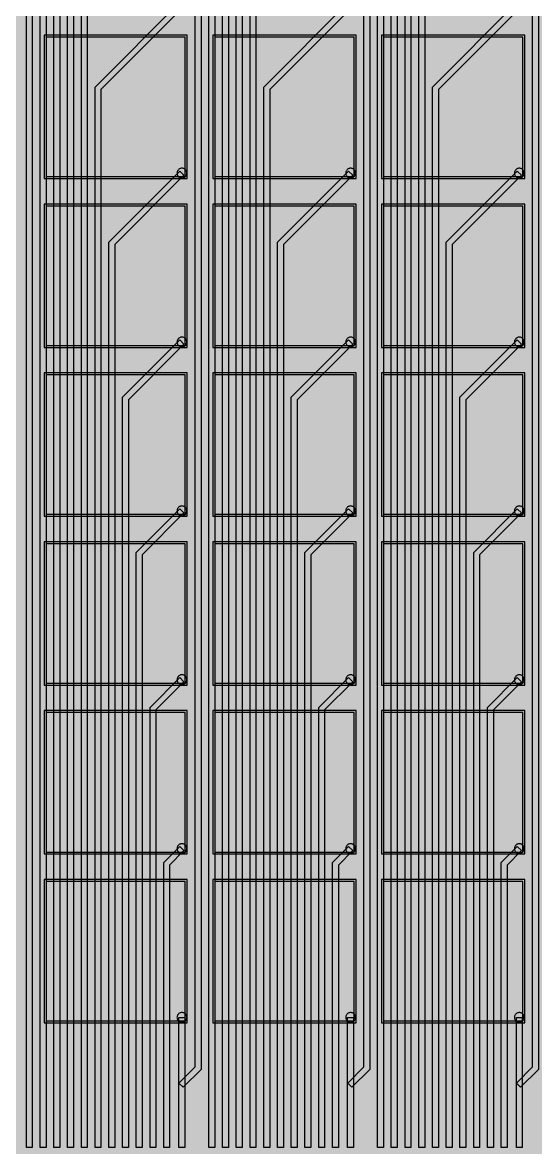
# Model space of a CAD drawing. Header units: metres. Extents: x -7220 to 10980, y -29667 to 1833.
# Drawn here: x 2999 to 3260, y 430 to 1003 of the extents above; entities that cross this region are included whole.
import ezdxf

# ---------------------------------------------------------------- set-up
doc = ezdxf.new("R2010")
doc.units = ezdxf.units.M
for name, color, linetype in [('Etching', 1, 'CONTINUOUS'), ('EtchingPad', 2, 'CONTINUOUS'), ('Metal1', 4, 'CONTINUOUS'), ('Metal2', 3, 'CONTINUOUS'), ('Polyimide', 7, 'CONTINUOUS')]:
    doc.layers.add(name, color=color, linetype=linetype)

msp = doc.modelspace()

# ---------------------------------------------------------------- hatches: boundary and pattern name
at = {"layer": 'Polyimide'}
msp.add_hatch(color=7, dxfattribs=at).paths.add_polyline_path([(4099.45, -13861.55), (4142.64, -14152.77), (4214.18, -14438.35), (4313.36, -14715.55), (4439.24, -14981.69), (4590.59, -15234.21), (4765.97, -15470.68), (4963.68, -15688.82), (5181.82, -15886.53), (5418.29, -16061.91), (5670.81, -16213.26), (5936.95, -16339.14), (6214.15, -16438.32), (6499.73, -16509.85), (6790.95, -16553.05), (7085, -16567.5), (9980.38, -16567.5), (10058.79, -16571.35), (10136.45, -16582.87), (10212.6, -16601.95), (10286.52, -16628.4), (10357.49, -16661.96), (10424.83, -16702.32), (10487.89, -16749.09), (10546.06, -16801.81), (10598.78, -16859.98), (10645.55, -16923.04), (10685.91, -16990.38), (10719.48, -17061.35), (10745.93, -17135.27), (10765, -17211.43), (10776.52, -17289.08), (10780.38, -17367.5), (10780.38, -21957.3), (10741.61, -22012.91), (10705.97, -22070.59), (10673.58, -22130.14), (10644.53, -22191.39), (10618.92, -22254.16), (10596.82, -22318.25), (10578.3, -22383.46), (10563.41, -22449.6), (10552.21, -22516.46), (10544.72, -22583.84), (10540.97, -22651.53), (10540.97, -22719.32), (10544.72, -22787.01), (10552.21, -22854.38), (10563.41, -22921.24), (10578.3, -22987.38), (10596.82, -23052.6), (10618.92, -23116.68), (10644.53, -23179.45), (10673.58, -23240.71), (10705.97, -23300.26), (10741.61, -23357.93), (10780.38, -23413.54), (10780.38, -28667.5), (10776.52, -28745.91), (10765, -28823.57), (10745.93, -28899.73), (10719.48, -28973.65), (10685.91, -29044.62), (10645.55, -29111.96), (10598.78, -29175.01), (10546.06, -29233.19), (10487.89, -29285.91), (10424.83, -29332.68), (10357.49, -29373.04), (10286.52, -29406.6), (10212.6, -29433.05), (10136.45, -29452.13), (10058.79, -29463.65), (9980.38, -29467.5), (-6219.63, -29467.5), (-6298.04, -29463.65), (-6375.7, -29452.13), (-6451.85, -29433.05), (-6525.77, -29406.6), (-6596.74, -29373.04), (-6664.08, -29332.68), (-6727.14, -29285.91), (-6785.31, -29233.19), (-6838.03, -29175.01), (-6884.8, -29111.96), (-6925.16, -29044.62), (-6958.73, -28973.65), (-6985.18, -28899.73), (-7004.25, -28823.57), (-7015.77, -28745.91), (-7019.63, -28667.5), (-7019.63, -23426.32), (-6979.36, -23370.07), (-6942.33, -23311.63), (-6908.66, -23251.2), (-6878.45, -23188.96), (-6851.81, -23125.12), (-6828.81, -23059.88), (-6809.53, -22993.44), (-6794.04, -22926.02), (-6782.37, -22857.83), (-6774.57, -22789.09), (-6770.67, -22720.02), (-6770.67, -22650.84), (-6774.57, -22581.77), (-6782.37, -22513.03), (-6794.04, -22444.84), (-6809.53, -22377.42), (-6828.81, -22310.98), (-6851.81, -22245.74), (-6878.45, -22181.89), (-6908.66, -22119.66), (-6942.33, -22059.22), (-6979.36, -22000.79), (-7019.63, -21944.54), (-7019.63, -17367.5), (-7015.77, -17289.08), (-7004.25, -17211.43), (-6985.18, -17135.27), (-6958.73, -17061.35), (-6925.16, -16990.38), (-6884.8, -16923.04), (-6838.03, -16859.98), (-6785.31, -16801.81), (-6727.14, -16749.09), (-6664.08, -16702.32), (-6596.74, -16661.96), (-6525.77, -16628.4), (-6451.85, -16601.95), (-6375.7, -16582.87), (-6298.04, -16571.35), (-6219.63, -16567.5), (-3314, -16567.5), (-3019.95, -16553.05), (-2728.73, -16509.85), (-2443.15, -16438.32), (-2165.95, -16339.14), (-1899.81, -16213.26), (-1647.29, -16061.91), (-1410.82, -15886.53), (-1192.68, -15688.82), (-994.97, -15470.68), (-819.59, -15234.21), (-668.24, -14981.69), (-542.36, -14715.55), (-443.18, -14438.35), (-371.64, -14152.77), (-328.45, -13861.55), (-314, -13567.5), (-314, -13373.48), (-317.45, -13328.11), (-327.72, -13283.78), (-344.58, -13241.52), (-367.63, -13202.3), (-396.35, -13167.01), (-430.08, -13136.47), (-468.03, -13111.38), (-509.35, -13092.32), (-509.35, -13092.32), (-578.18, -13061.27), (-642.2, -13021.24), (-700.26, -12972.96), (-751.3, -12917.31), (-794.39, -12855.3), (-828.74, -12788.06), (-853.73, -12716.8), (-868.91, -12642.84), (-874, -12567.5), (-868.91, -12492.16), (-853.73, -12418.19), (-828.74, -12346.94), (-794.39, -12279.7), (-751.3, -12217.69), (-700.26, -12162.04), (-642.2, -12113.76), (-578.18, -12073.73), (-509.35, -12042.68), (-509.35, -12042.68), (-468.03, -12023.62), (-430.08, -11998.53), (-396.35, -11967.99), (-367.63, -11932.7), (-344.58, -11893.47), (-327.72, -11851.21), (-317.45, -11806.89), (-314, -11761.52), (-314, -11074.31), (-317.45, -11028.94), (-327.72, -10984.62), (-344.58, -10942.36), (-367.63, -10903.13), (-396.35, -10867.84), (-430.08, -10837.3), (-468.03, -10812.21), (-509.35, -10793.16), (-509.35, -10793.16), (-578.18, -10762.1), (-642.2, -10722.07), (-700.26, -10673.8), (-751.3, -10618.15), (-794.39, -10556.13), (-828.74, -10488.89), (-853.73, -10417.64), (-868.91, -10343.67), (-874, -10268.33), (-868.91, -10192.99), (-853.73, -10119.03), (-828.74, -10047.77), (-794.39, -9980.53), (-751.3, -9918.52), (-700.26, -9862.87), (-642.2, -9814.59), (-578.18, -9774.56), (-509.35, -9743.51), (-509.35, -9743.51), (-468.03, -9724.45), (-430.08, -9699.36), (-396.35, -9668.82), (-367.63, -9633.53), (-344.58, -9594.31), (-327.72, -9552.05), (-317.45, -9507.72), (-314, -9462.35), (-314, -8775.14), (-317.45, -8729.78), (-327.72, -8685.45), (-344.58, -8643.19), (-367.63, -8603.96), (-396.35, -8568.68), (-430.08, -8538.14), (-468.03, -8513.05), (-509.35, -8493.99), (-509.35, -8493.99), (-578.18, -8462.94), (-642.2, -8422.91), (-700.26, -8374.63), (-751.3, -8318.98), (-794.39, -8256.97), (-828.74, -8189.73), (-853.73, -8118.47), (-868.91, -8044.5), (-874, -7969.17), (-868.91, -7893.83), (-853.73, -7819.86), (-828.74, -7748.61), (-794.39, -7681.36), (-751.3, -7619.35), (-700.26, -7563.7), (-642.2, -7515.42), (-578.18, -7475.4), (-509.35, -7444.34), (-509.35, -7444.34), (-468.03, -7425.28), (-430.08, -7400.2), (-396.35, -7369.66), (-367.63, -7334.37), (-344.58, -7295.14), (-327.72, -7252.88), (-317.45, -7208.56), (-314, -7163.19), (-314, -6475.98), (-317.45, -6430.61), (-327.72, -6386.29), (-344.58, -6344.02), (-367.63, -6304.8), (-396.35, -6269.51), (-430.08, -6238.97), (-468.03, -6213.88), (-509.35, -6194.82), (-509.35, -6194.82), (-578.18, -6163.77), (-642.2, -6123.74), (-700.26, -6075.46), (-751.3, -6019.81), (-794.39, -5957.8), (-828.74, -5890.56), (-853.73, -5819.31), (-868.91, -5745.34), (-874, -5670), (-868.91, -5594.66), (-853.73, -5520.69), (-828.74, -5449.44), (-794.39, -5382.2), (-751.3, -5320.19), (-700.26, -5264.54), (-642.2, -5216.26), (-578.18, -5176.23), (-509.35, -5145.18), (-509.35, -5145.18), (-468.03, -5126.12), (-430.08, -5101.03), (-396.35, -5070.49), (-367.63, -5035.2), (-344.58, -4995.98), (-327.72, -4953.71), (-317.45, -4909.39), (-314, -4864.02), (-314, 380), (-314, 1532.5), (-269, 1532.5), (-268.78, 1525.63), (-268.1, 1518.79), (-266.98, 1512.02), (-265.42, 1505.32), (-263.43, 1498.75), (-261.01, 1492.32), (-258.17, 1486.06), (-254.93, 1480), (-251.3, 1474.17), (-247.3, 1468.58), (-242.94, 1463.27), (-238.25, 1458.25), (-233.23, 1453.56), (-227.92, 1449.2), (-222.33, 1445.2), (-216.5, 1441.57), (-210.44, 1438.33), (-204.18, 1435.49), (-197.75, 1433.07), (-191.18, 1431.08), (-184.48, 1429.52), (-177.71, 1428.4), (-170.87, 1427.72), (-164, 1427.5), (-157.13, 1427.72), (-150.29, 1428.4), (-143.52, 1429.52), (-136.82, 1431.08), (-130.25, 1433.07), (-123.82, 1435.49), (-117.56, 1438.33), (-111.5, 1441.57), (-105.67, 1445.2), (-100.08, 1449.2), (-94.77, 1453.56), (-89.75, 1458.25), (-85.06, 1463.27), (-80.7, 1468.58), (-76.7, 1474.17), (-73.07, 1480), (-69.83, 1486.06), (-66.99, 1492.32), (-64.57, 1498.75), (-62.58, 1505.32), (-61.02, 1512.02), (-59.9, 1518.79), (-59.22, 1525.63), (-59, 1532.5), (1786, 1532.5), (3835, 1532.5), (3835.21, 1539.04), (3835.86, 1545.55), (3836.92, 1552.01), (3838.41, 1558.38), (3840.31, 1564.64), (3842.61, 1570.77), (3845.31, 1576.73), (3848.4, 1582.5), (3851.85, 1588.06), (3855.66, 1593.38), (3859.82, 1598.43), (3864.29, 1603.21), (3869.07, 1607.68), (3874.12, 1611.84), (3879.44, 1615.65), (3885, 1619.1), (3890.77, 1622.19), (3896.73, 1624.89), (3902.86, 1627.19), (3909.12, 1629.09), (3915.49, 1630.58), (3921.95, 1631.64), (3928.46, 1632.29), (3935, 1632.5), (3941.54, 1632.29), (3948.05, 1631.64), (3954.51, 1630.58), (3960.88, 1629.09), (3967.14, 1627.19), (3973.27, 1624.89), (3979.23, 1622.19), (3985, 1619.1), (3990.56, 1615.65), (3995.88, 1611.84), (4000.93, 1607.68), (4005.71, 1603.21), (4010.18, 1598.43), (4014.34, 1593.38), (4018.15, 1588.06), (4021.6, 1582.5), (4024.69, 1576.73), (4027.39, 1570.77), (4029.69, 1564.64), (4031.59, 1558.38), (4033.08, 1552.01), (4034.14, 1545.55), (4034.79, 1539.04), (4035, 1532.5), (4085, 1532.5), (4085, 380), (4085, 330), (4085, -4864.02), (4088.45, -4909.39), (4098.72, -4953.71), (4115.58, -4995.98), (4138.63, -5035.2), (4167.35, -5070.49), (4201.08, -5101.03), (4239.03, -5126.12), (4280.35, -5145.18), (4280.35, -5145.18), (4349.18, -5176.23), (4413.2, -5216.26), (4471.26, -5264.54), (4522.3, -5320.19), (4565.39, -5382.2), (4599.74, -5449.44), (4624.73, -5520.69), (4639.91, -5594.66), (4645, -5670), (4639.91, -5745.34), (4624.73, -5819.31), (4599.74, -5890.56), (4565.39, -5957.8), (4522.3, -6019.81), (4471.26, -6075.46), (4413.2, -6123.74), (4349.18, -6163.77), (4280.35, -6194.82), (4239.03, -6213.88), (4201.08, -6238.97), (4167.35, -6269.51), (4138.63, -6304.8), (4115.58, -6344.02), (4098.72, -6386.29), (4088.45, -6430.61), (4085, -6475.98), (4085, -13567.5), (4099.45, -13861.55)])

# ---------------------------------------------------------------- linework, layer by layer
at = {"layer": 'Etching'}
for points in [[(3077.75, 926.25), (3077.77, 925.92), (3077.84, 925.6), (3077.94, 925.29), (3078.08, 925), (3078.27, 924.73), (3078.48, 924.48), (3078.73, 924.27), (3079, 924.08), (3079.29, 923.94), (3079.6, 923.84), (3079.92, 923.77), (3080.25, 923.75), (3080.58, 923.77), (3080.9, 923.84), (3081.21, 923.94), (3081.5, 924.08), (3081.77, 924.27), (3082.02, 924.48), (3082.23, 924.73), (3082.42, 925), (3082.56, 925.29), (3082.66, 925.6), (3082.73, 925.92), (3082.75, 926.25), (3082.73, 926.58), (3082.66, 926.9), (3082.56, 927.21), (3082.42, 927.5), (3082.23, 927.77), (3082.02, 928.02), (3081.77, 928.23), (3081.5, 928.42), (3081.21, 928.56), (3080.9, 928.66), (3080.58, 928.73), (3080.25, 928.75), (3079.92, 928.73), (3079.6, 928.66), (3079.29, 928.56), (3079, 928.42), (3078.73, 928.23), (3078.48, 928.02), (3078.27, 927.77), (3078.08, 927.5), (3077.94, 927.21), (3077.84, 926.9), (3077.77, 926.58), (3077.75, 926.25)], [(3163.75, 926.25), (3163.77, 925.92), (3163.84, 925.6), (3163.94, 925.29), (3164.08, 925), (3164.27, 924.73), (3164.48, 924.48), (3164.73, 924.27), (3165, 924.08), (3165.29, 923.94), (3165.6, 923.84), (3165.92, 923.77), (3166.25, 923.75), (3166.58, 923.77), (3166.9, 923.84), (3167.21, 923.94), (3167.5, 924.08), (3167.77, 924.27), (3168.02, 924.48), (3168.23, 924.73), (3168.42, 925), (3168.56, 925.29), (3168.66, 925.6), (3168.73, 925.92), (3168.75, 926.25), (3168.73, 926.58), (3168.66, 926.9), (3168.56, 927.21), (3168.42, 927.5), (3168.23, 927.77), (3168.02, 928.02), (3167.77, 928.23), (3167.5, 928.42), (3167.21, 928.56), (3166.9, 928.66), (3166.58, 928.73), (3166.25, 928.75), (3165.92, 928.73), (3165.6, 928.66), (3165.29, 928.56), (3165, 928.42), (3164.73, 928.23), (3164.48, 928.02), (3164.27, 927.77), (3164.08, 927.5), (3163.94, 927.21), (3163.84, 926.9), (3163.77, 926.58), (3163.75, 926.25)], [(3249.75, 926.25), (3249.77, 925.92), (3249.84, 925.6), (3249.94, 925.29), (3250.08, 925), (3250.27, 924.73), (3250.48, 924.48), (3250.73, 924.27), (3251, 924.08), (3251.29, 923.94), (3251.6, 923.84), (3251.92, 923.77), (3252.25, 923.75), (3252.58, 923.77), (3252.9, 923.84), (3253.21, 923.94), (3253.5, 924.08), (3253.77, 924.27), (3254.02, 924.48), (3254.23, 924.73), (3254.42, 925), (3254.56, 925.29), (3254.66, 925.6), (3254.73, 925.92), (3254.75, 926.25), (3254.73, 926.58), (3254.66, 926.9), (3254.56, 927.21), (3254.42, 927.5), (3254.23, 927.77), (3254.02, 928.02), (3253.77, 928.23), (3253.5, 928.42), (3253.21, 928.56), (3252.9, 928.66), (3252.58, 928.73), (3252.25, 928.75), (3251.92, 928.73), (3251.6, 928.66), (3251.29, 928.56), (3251, 928.42), (3250.73, 928.23), (3250.48, 928.02), (3250.27, 927.77), (3250.08, 927.5), (3249.94, 927.21), (3249.84, 926.9), (3249.77, 926.58), (3249.75, 926.25)], [(3077.75, 840.25), (3077.77, 839.92), (3077.84, 839.6), (3077.94, 839.29), (3078.08, 839), (3078.27, 838.73), (3078.48, 838.48), (3078.73, 838.27), (3079, 838.08), (3079.29, 837.94), (3079.6, 837.84), (3079.92, 837.77), (3080.25, 837.75), (3080.58, 837.77), (3080.9, 837.84), (3081.21, 837.94), (3081.5, 838.08), (3081.77, 838.27), (3082.02, 838.48), (3082.23, 838.73), (3082.42, 839), (3082.56, 839.29), (3082.66, 839.6), (3082.73, 839.92), (3082.75, 840.25), (3082.73, 840.58), (3082.66, 840.9), (3082.56, 841.21), (3082.42, 841.5), (3082.23, 841.77), (3082.02, 842.02), (3081.77, 842.23), (3081.5, 842.42), (3081.21, 842.56), (3080.9, 842.66), (3080.58, 842.73), (3080.25, 842.75), (3079.92, 842.73), (3079.6, 842.66), (3079.29, 842.56), (3079, 842.42), (3078.73, 842.23), (3078.48, 842.02), (3078.27, 841.77), (3078.08, 841.5), (3077.94, 841.21), (3077.84, 840.9), (3077.77, 840.58), (3077.75, 840.25)], [(3163.75, 840.25), (3163.77, 839.92), (3163.84, 839.6), (3163.94, 839.29), (3164.08, 839), (3164.27, 838.73), (3164.48, 838.48), (3164.73, 838.27), (3165, 838.08), (3165.29, 837.94), (3165.6, 837.84), (3165.92, 837.77), (3166.25, 837.75), (3166.58, 837.77), (3166.9, 837.84), (3167.21, 837.94), (3167.5, 838.08), (3167.77, 838.27), (3168.02, 838.48), (3168.23, 838.73), (3168.42, 839), (3168.56, 839.29), (3168.66, 839.6), (3168.73, 839.92), (3168.75, 840.25), (3168.73, 840.58), (3168.66, 840.9), (3168.56, 841.21), (3168.42, 841.5), (3168.23, 841.77), (3168.02, 842.02), (3167.77, 842.23), (3167.5, 842.42), (3167.21, 842.56), (3166.9, 842.66), (3166.58, 842.73), (3166.25, 842.75), (3165.92, 842.73), (3165.6, 842.66), (3165.29, 842.56), (3165, 842.42), (3164.73, 842.23), (3164.48, 842.02), (3164.27, 841.77), (3164.08, 841.5), (3163.94, 841.21), (3163.84, 840.9), (3163.77, 840.58), (3163.75, 840.25)], [(3249.75, 840.25), (3249.77, 839.92), (3249.84, 839.6), (3249.94, 839.29), (3250.08, 839), (3250.27, 838.73), (3250.48, 838.48), (3250.73, 838.27), (3251, 838.08), (3251.29, 837.94), (3251.6, 837.84), (3251.92, 837.77), (3252.25, 837.75), (3252.58, 837.77), (3252.9, 837.84), (3253.21, 837.94), (3253.5, 838.08), (3253.77, 838.27), (3254.02, 838.48), (3254.23, 838.73), (3254.42, 839), (3254.56, 839.29), (3254.66, 839.6), (3254.73, 839.92), (3254.75, 840.25), (3254.73, 840.58), (3254.66, 840.9), (3254.56, 841.21), (3254.42, 841.5), (3254.23, 841.77), (3254.02, 842.02), (3253.77, 842.23), (3253.5, 842.42), (3253.21, 842.56), (3252.9, 842.66), (3252.58, 842.73), (3252.25, 842.75), (3251.92, 842.73), (3251.6, 842.66), (3251.29, 842.56), (3251, 842.42), (3250.73, 842.23), (3250.48, 842.02), (3250.27, 841.77), (3250.08, 841.5), (3249.94, 841.21), (3249.84, 840.9), (3249.77, 840.58), (3249.75, 840.25)], [(3077.75, 754.25), (3077.77, 753.92), (3077.84, 753.6), (3077.94, 753.29), (3078.08, 753), (3078.27, 752.73), (3078.48, 752.48), (3078.73, 752.27), (3079, 752.08), (3079.29, 751.94), (3079.6, 751.84), (3079.92, 751.77), (3080.25, 751.75), (3080.58, 751.77), (3080.9, 751.84), (3081.21, 751.94), (3081.5, 752.08), (3081.77, 752.27), (3082.02, 752.48), (3082.23, 752.73), (3082.42, 753), (3082.56, 753.29), (3082.66, 753.6), (3082.73, 753.92), (3082.75, 754.25), (3082.73, 754.58), (3082.66, 754.9), (3082.56, 755.21), (3082.42, 755.5), (3082.23, 755.77), (3082.02, 756.02), (3081.77, 756.23), (3081.5, 756.42), (3081.21, 756.56), (3080.9, 756.66), (3080.58, 756.73), (3080.25, 756.75), (3079.92, 756.73), (3079.6, 756.66), (3079.29, 756.56), (3079, 756.42), (3078.73, 756.23), (3078.48, 756.02), (3078.27, 755.77), (3078.08, 755.5), (3077.94, 755.21), (3077.84, 754.9), (3077.77, 754.58), (3077.75, 754.25)], [(3163.75, 754.25), (3163.77, 753.92), (3163.84, 753.6), (3163.94, 753.29), (3164.08, 753), (3164.27, 752.73), (3164.48, 752.48), (3164.73, 752.27), (3165, 752.08), (3165.29, 751.94), (3165.6, 751.84), (3165.92, 751.77), (3166.25, 751.75), (3166.58, 751.77), (3166.9, 751.84), (3167.21, 751.94), (3167.5, 752.08), (3167.77, 752.27), (3168.02, 752.48), (3168.23, 752.73), (3168.42, 753), (3168.56, 753.29), (3168.66, 753.6), (3168.73, 753.92), (3168.75, 754.25), (3168.73, 754.58), (3168.66, 754.9), (3168.56, 755.21), (3168.42, 755.5), (3168.23, 755.77), (3168.02, 756.02), (3167.77, 756.23), (3167.5, 756.42), (3167.21, 756.56), (3166.9, 756.66), (3166.58, 756.73), (3166.25, 756.75), (3165.92, 756.73), (3165.6, 756.66), (3165.29, 756.56), (3165, 756.42), (3164.73, 756.23), (3164.48, 756.02), (3164.27, 755.77), (3164.08, 755.5), (3163.94, 755.21), (3163.84, 754.9), (3163.77, 754.58), (3163.75, 754.25)], [(3249.75, 754.25), (3249.77, 753.92), (3249.84, 753.6), (3249.94, 753.29), (3250.08, 753), (3250.27, 752.73), (3250.48, 752.48), (3250.73, 752.27), (3251, 752.08), (3251.29, 751.94), (3251.6, 751.84), (3251.92, 751.77), (3252.25, 751.75), (3252.58, 751.77), (3252.9, 751.84), (3253.21, 751.94), (3253.5, 752.08), (3253.77, 752.27), (3254.02, 752.48), (3254.23, 752.73), (3254.42, 753), (3254.56, 753.29), (3254.66, 753.6), (3254.73, 753.92), (3254.75, 754.25), (3254.73, 754.58), (3254.66, 754.9), (3254.56, 755.21), (3254.42, 755.5), (3254.23, 755.77), (3254.02, 756.02), (3253.77, 756.23), (3253.5, 756.42), (3253.21, 756.56), (3252.9, 756.66), (3252.58, 756.73), (3252.25, 756.75), (3251.92, 756.73), (3251.6, 756.66), (3251.29, 756.56), (3251, 756.42), (3250.73, 756.23), (3250.48, 756.02), (3250.27, 755.77), (3250.08, 755.5), (3249.94, 755.21), (3249.84, 754.9), (3249.77, 754.58), (3249.75, 754.25)], [(3077.75, 668.25), (3077.77, 667.92), (3077.84, 667.6), (3077.94, 667.29), (3078.08, 667), (3078.27, 666.73), (3078.48, 666.48), (3078.73, 666.27), (3079, 666.08), (3079.29, 665.94), (3079.6, 665.84), (3079.92, 665.77), (3080.25, 665.75), (3080.58, 665.77), (3080.9, 665.84), (3081.21, 665.94), (3081.5, 666.08), (3081.77, 666.27), (3082.02, 666.48), (3082.23, 666.73), (3082.42, 667), (3082.56, 667.29), (3082.66, 667.6), (3082.73, 667.92), (3082.75, 668.25), (3082.73, 668.58), (3082.66, 668.9), (3082.56, 669.21), (3082.42, 669.5), (3082.23, 669.77), (3082.02, 670.02), (3081.77, 670.23), (3081.5, 670.42), (3081.21, 670.56), (3080.9, 670.66), (3080.58, 670.73), (3080.25, 670.75), (3079.92, 670.73), (3079.6, 670.66), (3079.29, 670.56), (3079, 670.42), (3078.73, 670.23), (3078.48, 670.02), (3078.27, 669.77), (3078.08, 669.5), (3077.94, 669.21), (3077.84, 668.9), (3077.77, 668.58), (3077.75, 668.25)], [(3163.75, 668.25), (3163.77, 667.92), (3163.84, 667.6), (3163.94, 667.29), (3164.08, 667), (3164.27, 666.73), (3164.48, 666.48), (3164.73, 666.27), (3165, 666.08), (3165.29, 665.94), (3165.6, 665.84), (3165.92, 665.77), (3166.25, 665.75), (3166.58, 665.77), (3166.9, 665.84), (3167.21, 665.94), (3167.5, 666.08), (3167.77, 666.27), (3168.02, 666.48), (3168.23, 666.73), (3168.42, 667), (3168.56, 667.29), (3168.66, 667.6), (3168.73, 667.92), (3168.75, 668.25), (3168.73, 668.58), (3168.66, 668.9), (3168.56, 669.21), (3168.42, 669.5), (3168.23, 669.77), (3168.02, 670.02), (3167.77, 670.23), (3167.5, 670.42), (3167.21, 670.56), (3166.9, 670.66), (3166.58, 670.73), (3166.25, 670.75), (3165.92, 670.73), (3165.6, 670.66), (3165.29, 670.56), (3165, 670.42), (3164.73, 670.23), (3164.48, 670.02), (3164.27, 669.77), (3164.08, 669.5), (3163.94, 669.21), (3163.84, 668.9), (3163.77, 668.58), (3163.75, 668.25)], [(3249.75, 668.25), (3249.77, 667.92), (3249.84, 667.6), (3249.94, 667.29), (3250.08, 667), (3250.27, 666.73), (3250.48, 666.48), (3250.73, 666.27), (3251, 666.08), (3251.29, 665.94), (3251.6, 665.84), (3251.92, 665.77), (3252.25, 665.75), (3252.58, 665.77), (3252.9, 665.84), (3253.21, 665.94), (3253.5, 666.08), (3253.77, 666.27), (3254.02, 666.48), (3254.23, 666.73), (3254.42, 667), (3254.56, 667.29), (3254.66, 667.6), (3254.73, 667.92), (3254.75, 668.25), (3254.73, 668.58), (3254.66, 668.9), (3254.56, 669.21), (3254.42, 669.5), (3254.23, 669.77), (3254.02, 670.02), (3253.77, 670.23), (3253.5, 670.42), (3253.21, 670.56), (3252.9, 670.66), (3252.58, 670.73), (3252.25, 670.75), (3251.92, 670.73), (3251.6, 670.66), (3251.29, 670.56), (3251, 670.42), (3250.73, 670.23), (3250.48, 670.02), (3250.27, 669.77), (3250.08, 669.5), (3249.94, 669.21), (3249.84, 668.9), (3249.77, 668.58), (3249.75, 668.25)], [(3077.75, 582.25), (3077.77, 581.92), (3077.84, 581.6), (3077.94, 581.29), (3078.08, 581), (3078.27, 580.73), (3078.48, 580.48), (3078.73, 580.27), (3079, 580.08), (3079.29, 579.94), (3079.6, 579.84), (3079.92, 579.77), (3080.25, 579.75), (3080.58, 579.77), (3080.9, 579.84), (3081.21, 579.94), (3081.5, 580.08), (3081.77, 580.27), (3082.02, 580.48), (3082.23, 580.73), (3082.42, 581), (3082.56, 581.29), (3082.66, 581.6), (3082.73, 581.92), (3082.75, 582.25), (3082.73, 582.58), (3082.66, 582.9), (3082.56, 583.21), (3082.42, 583.5), (3082.23, 583.77), (3082.02, 584.02), (3081.77, 584.23), (3081.5, 584.42), (3081.21, 584.56), (3080.9, 584.66), (3080.58, 584.73), (3080.25, 584.75), (3079.92, 584.73), (3079.6, 584.66), (3079.29, 584.56), (3079, 584.42), (3078.73, 584.23), (3078.48, 584.02), (3078.27, 583.77), (3078.08, 583.5), (3077.94, 583.21), (3077.84, 582.9), (3077.77, 582.58), (3077.75, 582.25)], [(3163.75, 582.25), (3163.77, 581.92), (3163.84, 581.6), (3163.94, 581.29), (3164.08, 581), (3164.27, 580.73), (3164.48, 580.48), (3164.73, 580.27), (3165, 580.08), (3165.29, 579.94), (3165.6, 579.84), (3165.92, 579.77), (3166.25, 579.75), (3166.58, 579.77), (3166.9, 579.84), (3167.21, 579.94), (3167.5, 580.08), (3167.77, 580.27), (3168.02, 580.48), (3168.23, 580.73), (3168.42, 581), (3168.56, 581.29), (3168.66, 581.6), (3168.73, 581.92), (3168.75, 582.25), (3168.73, 582.58), (3168.66, 582.9), (3168.56, 583.21), (3168.42, 583.5), (3168.23, 583.77), (3168.02, 584.02), (3167.77, 584.23), (3167.5, 584.42), (3167.21, 584.56), (3166.9, 584.66), (3166.58, 584.73), (3166.25, 584.75), (3165.92, 584.73), (3165.6, 584.66), (3165.29, 584.56), (3165, 584.42), (3164.73, 584.23), (3164.48, 584.02), (3164.27, 583.77), (3164.08, 583.5), (3163.94, 583.21), (3163.84, 582.9), (3163.77, 582.58), (3163.75, 582.25)], [(3249.75, 582.25), (3249.77, 581.92), (3249.84, 581.6), (3249.94, 581.29), (3250.08, 581), (3250.27, 580.73), (3250.48, 580.48), (3250.73, 580.27), (3251, 580.08), (3251.29, 579.94), (3251.6, 579.84), (3251.92, 579.77), (3252.25, 579.75), (3252.58, 579.77), (3252.9, 579.84), (3253.21, 579.94), (3253.5, 580.08), (3253.77, 580.27), (3254.02, 580.48), (3254.23, 580.73), (3254.42, 581), (3254.56, 581.29), (3254.66, 581.6), (3254.73, 581.92), (3254.75, 582.25), (3254.73, 582.58), (3254.66, 582.9), (3254.56, 583.21), (3254.42, 583.5), (3254.23, 583.77), (3254.02, 584.02), (3253.77, 584.23), (3253.5, 584.42), (3253.21, 584.56), (3252.9, 584.66), (3252.58, 584.73), (3252.25, 584.75), (3251.92, 584.73), (3251.6, 584.66), (3251.29, 584.56), (3251, 584.42), (3250.73, 584.23), (3250.48, 584.02), (3250.27, 583.77), (3250.08, 583.5), (3249.94, 583.21), (3249.84, 582.9), (3249.77, 582.58), (3249.75, 582.25)], [(3077.75, 496.25), (3077.77, 495.92), (3077.84, 495.6), (3077.94, 495.29), (3078.08, 495), (3078.27, 494.73), (3078.48, 494.48), (3078.73, 494.27), (3079, 494.08), (3079.29, 493.94), (3079.6, 493.84), (3079.92, 493.77), (3080.25, 493.75), (3080.58, 493.77), (3080.9, 493.84), (3081.21, 493.94), (3081.5, 494.08), (3081.77, 494.27), (3082.02, 494.48), (3082.23, 494.73), (3082.42, 495), (3082.56, 495.29), (3082.66, 495.6), (3082.73, 495.92), (3082.75, 496.25), (3082.73, 496.58), (3082.66, 496.9), (3082.56, 497.21), (3082.42, 497.5), (3082.23, 497.77), (3082.02, 498.02), (3081.77, 498.23), (3081.5, 498.42), (3081.21, 498.56), (3080.9, 498.66), (3080.58, 498.73), (3080.25, 498.75), (3079.92, 498.73), (3079.6, 498.66), (3079.29, 498.56), (3079, 498.42), (3078.73, 498.23), (3078.48, 498.02), (3078.27, 497.77), (3078.08, 497.5), (3077.94, 497.21), (3077.84, 496.9), (3077.77, 496.58), (3077.75, 496.25)], [(3163.75, 496.25), (3163.77, 495.92), (3163.84, 495.6), (3163.94, 495.29), (3164.08, 495), (3164.27, 494.73), (3164.48, 494.48), (3164.73, 494.27), (3165, 494.08), (3165.29, 493.94), (3165.6, 493.84), (3165.92, 493.77), (3166.25, 493.75), (3166.58, 493.77), (3166.9, 493.84), (3167.21, 493.94), (3167.5, 494.08), (3167.77, 494.27), (3168.02, 494.48), (3168.23, 494.73), (3168.42, 495), (3168.56, 495.29), (3168.66, 495.6), (3168.73, 495.92), (3168.75, 496.25), (3168.73, 496.58), (3168.66, 496.9), (3168.56, 497.21), (3168.42, 497.5), (3168.23, 497.77), (3168.02, 498.02), (3167.77, 498.23), (3167.5, 498.42), (3167.21, 498.56), (3166.9, 498.66), (3166.58, 498.73), (3166.25, 498.75), (3165.92, 498.73), (3165.6, 498.66), (3165.29, 498.56), (3165, 498.42), (3164.73, 498.23), (3164.48, 498.02), (3164.27, 497.77), (3164.08, 497.5), (3163.94, 497.21), (3163.84, 496.9), (3163.77, 496.58), (3163.75, 496.25)], [(3249.75, 496.25), (3249.77, 495.92), (3249.84, 495.6), (3249.94, 495.29), (3250.08, 495), (3250.27, 494.73), (3250.48, 494.48), (3250.73, 494.27), (3251, 494.08), (3251.29, 493.94), (3251.6, 493.84), (3251.92, 493.77), (3252.25, 493.75), (3252.58, 493.77), (3252.9, 493.84), (3253.21, 493.94), (3253.5, 494.08), (3253.77, 494.27), (3254.02, 494.48), (3254.23, 494.73), (3254.42, 495), (3254.56, 495.29), (3254.66, 495.6), (3254.73, 495.92), (3254.75, 496.25), (3254.73, 496.58), (3254.66, 496.9), (3254.56, 497.21), (3254.42, 497.5), (3254.23, 497.77), (3254.02, 498.02), (3253.77, 498.23), (3253.5, 498.42), (3253.21, 498.56), (3252.9, 498.66), (3252.58, 498.73), (3252.25, 498.75), (3251.92, 498.73), (3251.6, 498.66), (3251.29, 498.56), (3251, 498.42), (3250.73, 498.23), (3250.48, 498.02), (3250.27, 497.77), (3250.08, 497.5), (3249.94, 497.21), (3249.84, 496.9), (3249.77, 496.58), (3249.75, 496.25)]]:
    msp.add_lwpolyline(points, close=True, dxfattribs=at)
at = {"layer": 'EtchingPad'}
for points in [[(3082, 995.5), (3011, 995.5), (3011, 924.5), (3082, 924.5), (3082, 995.5)], [(3168, 995.5), (3097, 995.5), (3097, 924.5), (3168, 924.5), (3168, 995.5)], [(3254, 995.5), (3183, 995.5), (3183, 924.5), (3254, 924.5), (3254, 995.5)], [(3082, 909.5), (3011, 909.5), (3011, 838.5), (3082, 838.5), (3082, 909.5)], [(3168, 909.5), (3097, 909.5), (3097, 838.5), (3168, 838.5), (3168, 909.5)], [(3254, 909.5), (3183, 909.5), (3183, 838.5), (3254, 838.5), (3254, 909.5)], [(3082, 823.5), (3011, 823.5), (3011, 752.5), (3082, 752.5), (3082, 823.5)], [(3168, 823.5), (3097, 823.5), (3097, 752.5), (3168, 752.5), (3168, 823.5)], [(3254, 823.5), (3183, 823.5), (3183, 752.5), (3254, 752.5), (3254, 823.5)], [(3082, 737.5), (3011, 737.5), (3011, 666.5), (3082, 666.5), (3082, 737.5)], [(3168, 737.5), (3097, 737.5), (3097, 666.5), (3168, 666.5), (3168, 737.5)], [(3254, 737.5), (3183, 737.5), (3183, 666.5), (3254, 666.5), (3254, 737.5)], [(3082, 651.5), (3011, 651.5), (3011, 580.5), (3082, 580.5), (3082, 651.5)], [(3168, 651.5), (3097, 651.5), (3097, 580.5), (3168, 580.5), (3168, 651.5)], [(3254, 651.5), (3183, 651.5), (3183, 580.5), (3254, 580.5), (3254, 651.5)], [(3082, 565.5), (3011, 565.5), (3011, 494.5), (3082, 494.5), (3082, 565.5)], [(3168, 565.5), (3097, 565.5), (3097, 494.5), (3168, 494.5), (3168, 565.5)], [(3254, 565.5), (3183, 565.5), (3183, 494.5), (3254, 494.5), (3254, 565.5)]]:
    msp.add_lwpolyline(points, close=True, dxfattribs=at)
at = {"layer": 'Metal1'}
for points in [[(3001, 430), (3001, 1365.12), (3079.19, 1443.31), (3081.31, 1441.19), (3004, 1363.88), (3004, 430)], [(3167.31, 1441.19), (3090, 1363.88), (3090, 469.81), (3080.88, 460.69), (3078.76, 462.81), (3087, 471.05), (3087, 1365.12), (3165.19, 1443.31)], [(3253.31, 1441.19), (3176, 1363.88), (3176, 469.81), (3166.88, 460.69), (3164.76, 462.81), (3173, 471.05), (3173, 1365.12), (3251.19, 1443.31)], [(3339.31, 1441.19), (3262, 1363.88), (3262, 469.81), (3252.88, 460.69), (3250.76, 462.81), (3259, 471.05), (3259, 1365.12), (3337.19, 1443.31)], [(3008, 430), (3008, 1286.12), (3079.19, 1357.31), (3081.31, 1355.19), (3011, 1284.88), (3011, 430)], [(3094, 430), (3094, 1286.12), (3165.19, 1357.31), (3167.31, 1355.19), (3097, 1284.88), (3097, 430)], [(3180, 430), (3180, 1286.12), (3251.19, 1357.31), (3253.31, 1355.19), (3183, 1284.88), (3183, 430)], [(3015, 430), (3015, 1207.12), (3079.19, 1271.31), (3081.31, 1269.19), (3018, 1205.88), (3018, 430)], [(3101, 430), (3101, 1207.12), (3165.19, 1271.31), (3167.31, 1269.19), (3104, 1205.88), (3104, 430)], [(3187, 430), (3187, 1207.12), (3251.19, 1271.31), (3253.31, 1269.19), (3190, 1205.88), (3190, 430)], [(3022, 430), (3022, 1128.12), (3079.19, 1185.31), (3081.31, 1183.19), (3025, 1126.88), (3025, 430)], [(3108, 430), (3108, 1128.12), (3165.19, 1185.31), (3167.31, 1183.19), (3111, 1126.88), (3111, 430)], [(3194, 430), (3194, 1128.12), (3251.19, 1185.31), (3253.31, 1183.19), (3197, 1126.88), (3197, 430)], [(3029, 430), (3029, 1049.12), (3079.19, 1099.31), (3081.31, 1097.19), (3032, 1047.88), (3032, 430)], [(3115, 430), (3115, 1049.12), (3165.19, 1099.31), (3167.31, 1097.19), (3118, 1047.88), (3118, 430)], [(3201, 430), (3201, 1049.12), (3251.19, 1099.31), (3253.31, 1097.19), (3204, 1047.88), (3204, 430)], [(3036, 430), (3036, 970.12), (3079.19, 1013.31), (3081.31, 1011.19), (3039, 968.88), (3039, 430)], [(3122, 430), (3122, 970.12), (3165.19, 1013.31), (3167.31, 1011.19), (3125, 968.88), (3125, 430)], [(3208, 430), (3208, 970.12), (3251.19, 1013.31), (3253.31, 1011.19), (3211, 968.88), (3211, 430)], [(3043, 430), (3043, 891.12), (3079.19, 927.31), (3081.31, 925.19), (3046, 889.88), (3046, 430)], [(3129, 430), (3129, 891.12), (3165.19, 927.31), (3167.31, 925.19), (3132, 889.88), (3132, 430)], [(3215, 430), (3215, 891.12), (3251.19, 927.31), (3253.31, 925.19), (3218, 889.88), (3218, 430)], [(3050, 430), (3050, 812.12), (3079.19, 841.31), (3081.31, 839.19), (3053, 810.88), (3053, 430)], [(3136, 430), (3136, 812.12), (3165.19, 841.31), (3167.31, 839.19), (3139, 810.88), (3139, 430)], [(3222, 430), (3222, 812.12), (3251.19, 841.31), (3253.31, 839.19), (3225, 810.88), (3225, 430)], [(3057, 430), (3057, 733.12), (3079.19, 755.31), (3081.31, 753.19), (3060, 731.88), (3060, 430)], [(3143, 430), (3143, 733.12), (3165.19, 755.31), (3167.31, 753.19), (3146, 731.88), (3146, 430)], [(3229, 430), (3229, 733.12), (3251.19, 755.31), (3253.31, 753.19), (3232, 731.88), (3232, 430)], [(3064, 430), (3064, 654.12), (3079.19, 669.31), (3081.31, 667.19), (3067, 652.88), (3067, 430)], [(3150, 430), (3150, 654.12), (3165.19, 669.31), (3167.31, 667.19), (3153, 652.88), (3153, 430)], [(3236, 430), (3236, 654.12), (3251.19, 669.31), (3253.31, 667.19), (3239, 652.88), (3239, 430)], [(3071, 430), (3071, 575.12), (3079.19, 583.31), (3081.31, 581.19), (3074, 573.88), (3074, 430)], [(3157, 430), (3157, 575.12), (3165.19, 583.31), (3167.31, 581.19), (3160, 573.88), (3160, 430)], [(3243, 430), (3243, 575.12), (3251.19, 583.31), (3253.31, 581.19), (3246, 573.88), (3246, 430)], [(3078.75, 430), (3078.75, 496.25), (3081.75, 496.25), (3081.75, 430)], [(3164.75, 430), (3164.75, 496.25), (3167.75, 496.25), (3167.75, 430)], [(3250.75, 430), (3250.75, 496.25), (3253.75, 496.25), (3253.75, 430)]]:
    msp.add_lwpolyline(points, close=True, dxfattribs=at)
at = {"layer": 'Metal2'}
for points in [[(3083, 996.5), (3010, 996.5), (3010, 923.5), (3083, 923.5), (3083, 996.5)], [(3169, 996.5), (3096, 996.5), (3096, 923.5), (3169, 923.5), (3169, 996.5)], [(3255, 996.5), (3182, 996.5), (3182, 923.5), (3255, 923.5), (3255, 996.5)], [(3083, 910.5), (3010, 910.5), (3010, 837.5), (3083, 837.5), (3083, 910.5)], [(3169, 910.5), (3096, 910.5), (3096, 837.5), (3169, 837.5), (3169, 910.5)], [(3255, 910.5), (3182, 910.5), (3182, 837.5), (3255, 837.5), (3255, 910.5)], [(3083, 824.5), (3010, 824.5), (3010, 751.5), (3083, 751.5), (3083, 824.5)], [(3169, 824.5), (3096, 824.5), (3096, 751.5), (3169, 751.5), (3169, 824.5)], [(3255, 824.5), (3182, 824.5), (3182, 751.5), (3255, 751.5), (3255, 824.5)], [(3083, 738.5), (3010, 738.5), (3010, 665.5), (3083, 665.5), (3083, 738.5)], [(3169, 738.5), (3096, 738.5), (3096, 665.5), (3169, 665.5), (3169, 738.5)], [(3255, 738.5), (3182, 738.5), (3182, 665.5), (3255, 665.5), (3255, 738.5)], [(3083, 652.5), (3010, 652.5), (3010, 579.5), (3083, 579.5), (3083, 652.5)], [(3169, 652.5), (3096, 652.5), (3096, 579.5), (3169, 579.5), (3169, 652.5)], [(3255, 652.5), (3182, 652.5), (3182, 579.5), (3255, 579.5), (3255, 652.5)], [(3083, 566.5), (3010, 566.5), (3010, 493.5), (3083, 493.5), (3083, 566.5)], [(3169, 566.5), (3096, 566.5), (3096, 493.5), (3169, 493.5), (3169, 566.5)], [(3255, 566.5), (3182, 566.5), (3182, 493.5), (3255, 493.5), (3255, 566.5)]]:
    msp.add_lwpolyline(points, close=True, dxfattribs=at)

doc.saveas('drawing.dxf')
